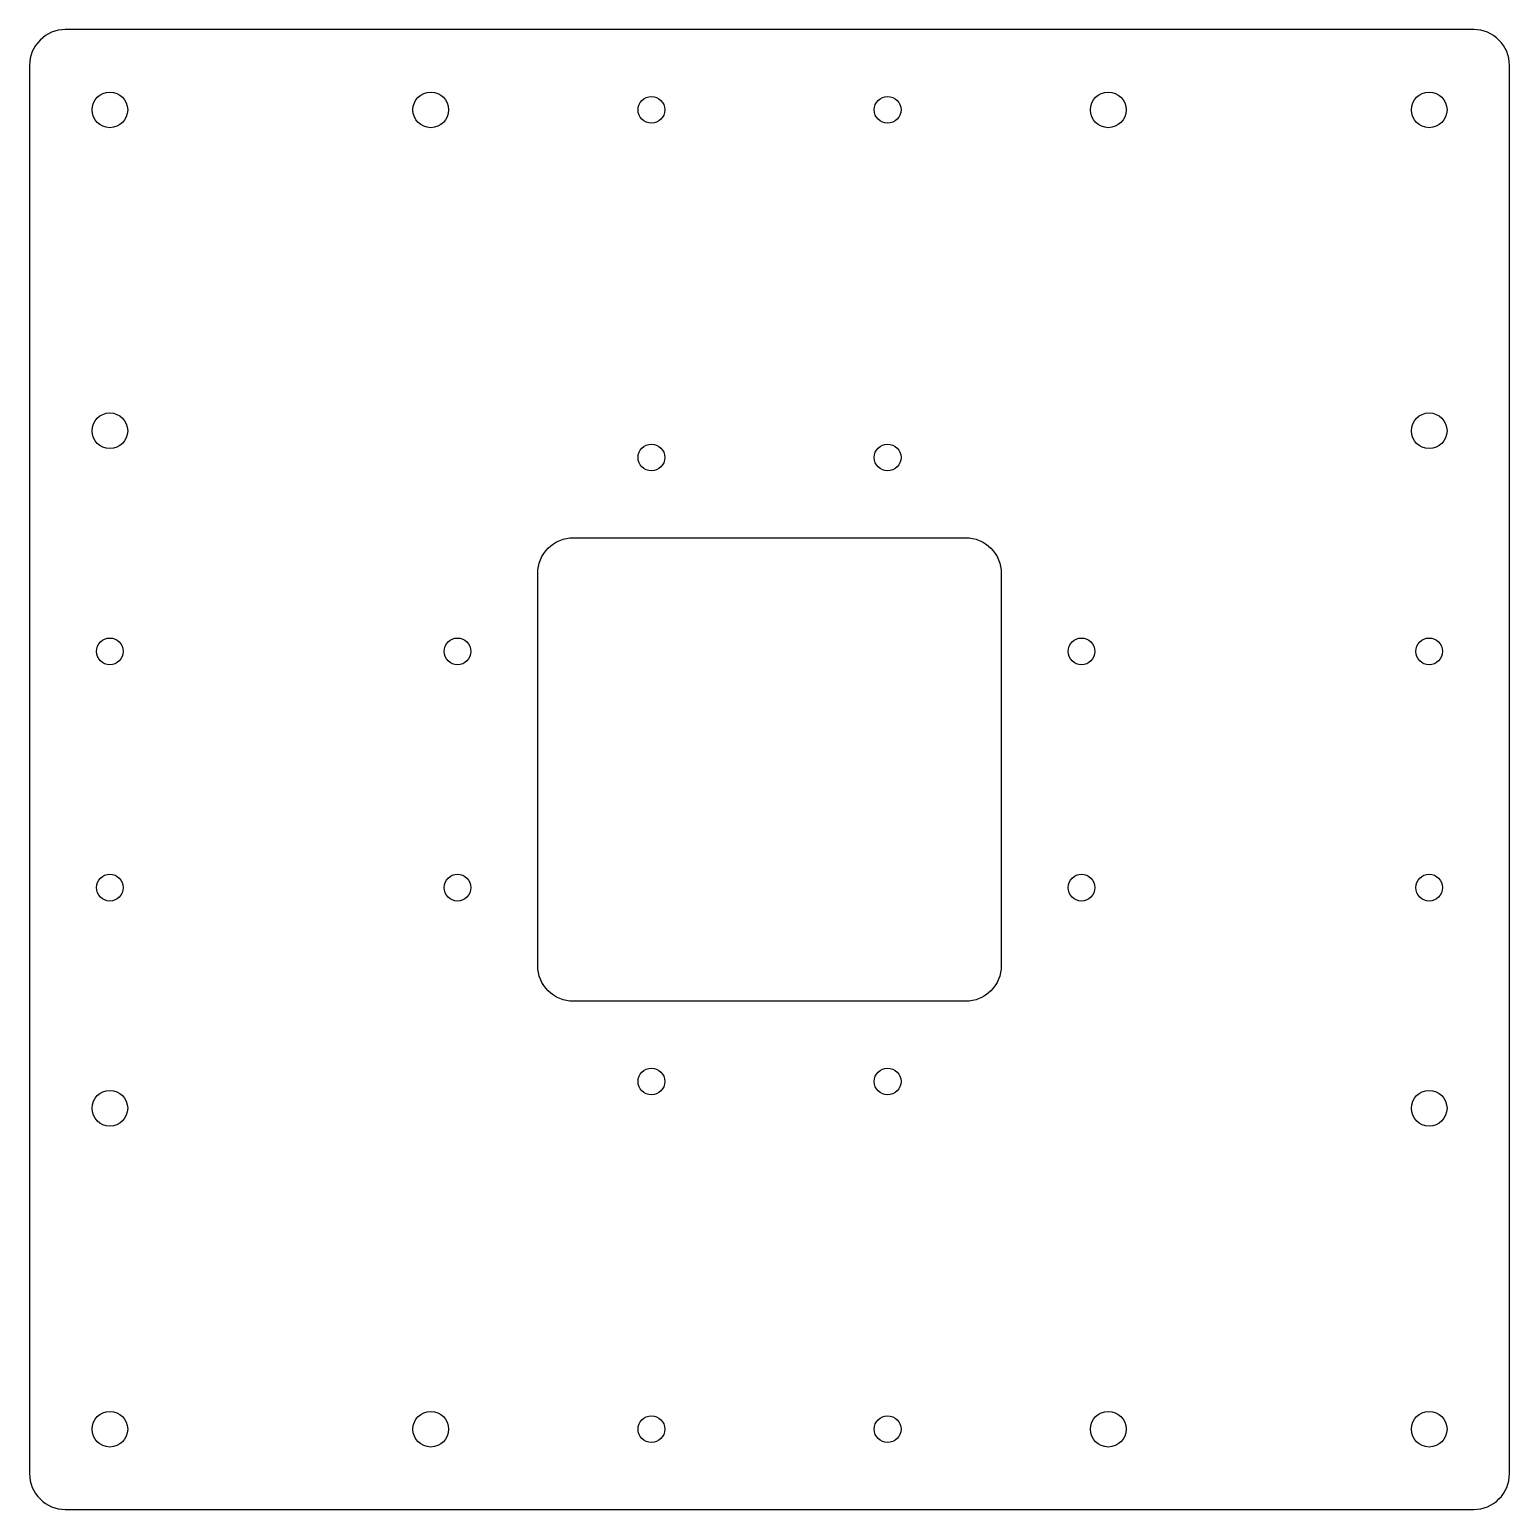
# Model space of a CAD drawing. Header units: millimetres. Extents: x 34 to 200, y 37 to 203.
import ezdxf

# ---------------------------------------------------------------- set-up
doc = ezdxf.new("R2010")
doc.units = ezdxf.units.MM

msp = doc.modelspace()

# ---------------------------------------------------------------- linework, layer by layer
for points in [[(199.66, 199.1, 0.414214), (195.66, 203.1), (37.66, 203.1, 0.414214), (33.66, 199.1), (33.66, 41.1, 0.414214), (37.66, 37.1), (195.66, 37.1, 0.414214), (199.66, 41.1)], [(94.66, 146.1), (138.66, 146.1, -0.414214), (142.66, 142.1), (142.66, 98.1, -0.414214), (138.66, 94.1), (94.66, 94.1, -0.414214), (90.66, 98.1), (90.66, 142.1, -0.414214)]]:
    msp.add_lwpolyline(points, format="xyb", close=True)
for centre, radius in [((42.66, 194.1), 2), ((78.66, 194.1), 2), ((154.66, 194.1), 2), ((190.66, 194.1), 2), ((103.41, 194.1), 1.5), ((129.91, 194.1), 1.5), ((42.66, 158.1), 2), ((190.66, 158.1), 2), ((103.41, 155.1), 1.5), ((129.91, 155.1), 1.5), ((42.66, 133.35), 1.5), ((81.66, 133.35), 1.5), ((151.66, 133.35), 1.5), ((190.66, 133.35), 1.5), ((42.66, 106.85), 1.5), ((81.66, 106.85), 1.5), ((151.66, 106.85), 1.5), ((190.66, 106.85), 1.5), ((103.41, 85.1), 1.5), ((129.91, 85.1), 1.5), ((42.66, 82.1), 2), ((190.66, 82.1), 2), ((42.66, 46.1), 2), ((78.66, 46.1), 2), ((103.41, 46.1), 1.5), ((129.91, 46.1), 1.5), ((154.66, 46.1), 2), ((190.66, 46.1), 2)]:
    msp.add_circle(centre, radius)

doc.saveas('drawing.dxf')
